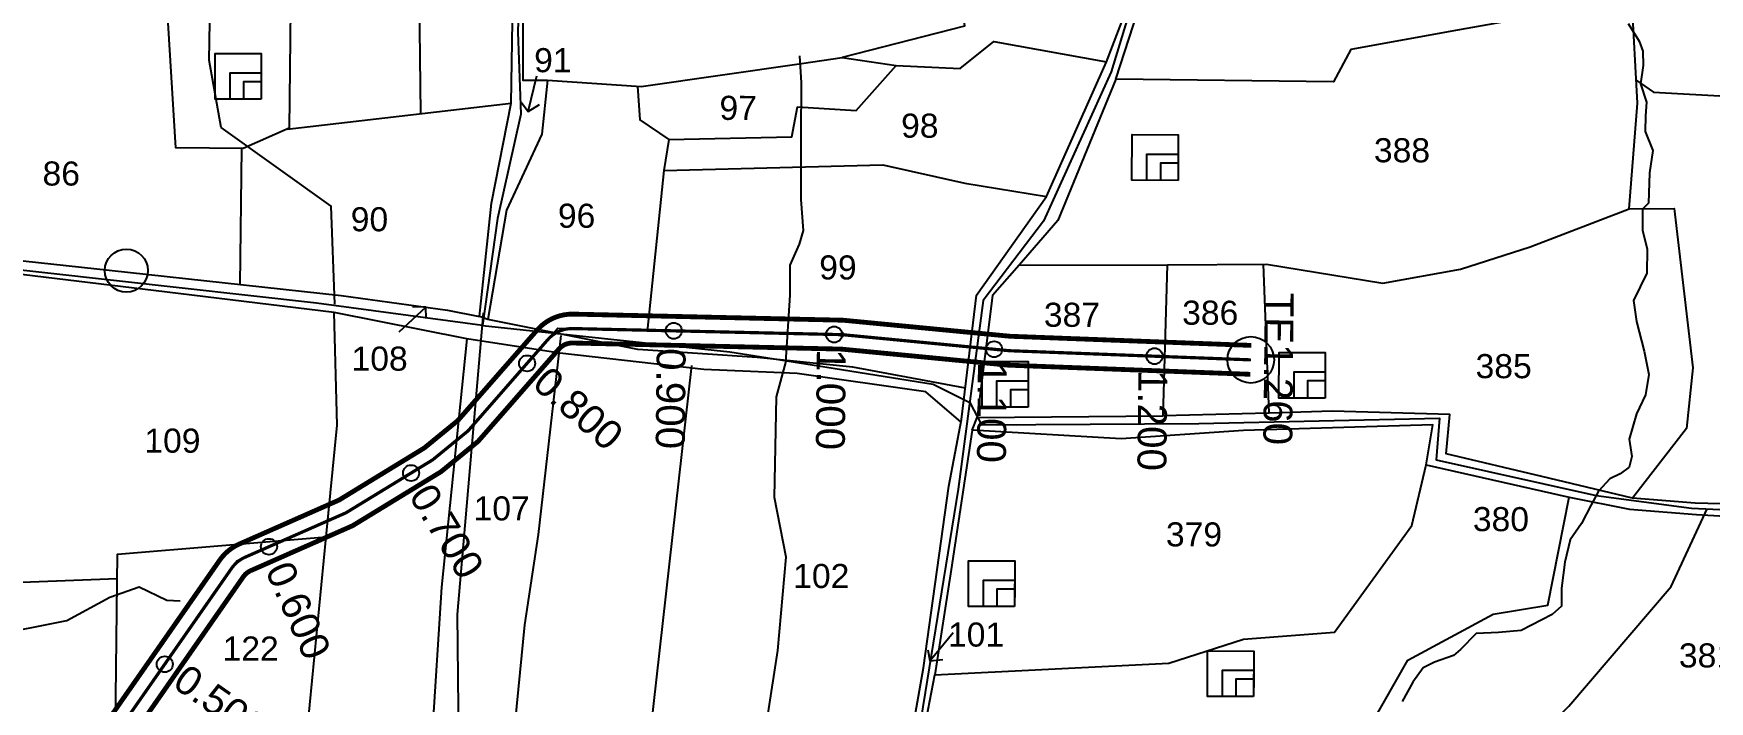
# Model space of a CAD drawing. Header units: inches. Extents: x 213671 to 217429, y 1587875 to 1592833.
# Drawn here: x 214890 to 215934, y 1590597 to 1591014 of the extents above; entities that cross this region are included whole.
import ezdxf
from ezdxf.enums import TextEntityAlignment as Align

# ---------------------------------------------------------------- set-up
doc = ezdxf.new("R2010")
doc.units = ezdxf.units.IN
doc.header["$LTSCALE"] = 15
doc.header["$MEASUREMENT"] = 0
doc.header["$PDMODE"] = 32
doc.header["$PDSIZE"] = 10
doc.linetypes.add('HIDDEN2', pattern=[0.1875, 0.125, -0.0625])
for name, color, linetype in [('BOUNDRY STONES', 240, 'Continuous'), ('CANAL1', 7, 'Continuous'), ('CSMark', 72, 'Continuous'), ('PLOTS', 7, 'Continuous'), ('PLOTS NO', 7, 'Continuous'), ('ROADS', 1, 'Continuous'), ('STREAMS', 4, 'Continuous'), ('text1', 7, 'Continuous'), ('text2', 7, 'Continuous'), ('wells', 7, 'Continuous')]:
    doc.layers.add(name, color=color, linetype=linetype)
doc.styles.add('FONT1', font='Arial')
doc.styles.get("Standard").update_dxf_attribs({"font": 'arial.ttf'})

# ---------------------------------------------------------------- blocks, each defined once
blk = doc.blocks.new('gfgfdgfdgdfg')
at = {"layer": 'PLOTS NO', "color": 0}
for points in [[(19741.3, 7371.2), (19732, 7370.5), (19732.1, 7359.5)], [(19732, 7370.5), (19753.7, 7348.9)]]:
    blk.add_lwpolyline(points, dxfattribs=at)

msp = doc.modelspace()

# ---------------------------------------------------------------- linework, layer by layer
at = {"layer": 'BOUNDRY STONES'}
msp.add_circle((214948.3, 1590865.9), 13.4, dxfattribs=at)
at = {"layer": 'CANAL1', "color": 200, "linetype": 'ByBlock', "ltscale": 40, "const_width": 3, "elevation": 91}
for points in [[(214927.2, 1590135.7), (214953.6, 1590277, 0.068564), (214953.8, 1590279.9), (214943, 1590401.3), (214936, 1590512.3), (214930.8, 1590564.7, -0.17887), (214935.8, 1590584.2), (215006.4, 1590685.5, -0.137604), (215018.5, 1590695.5), (215080.8, 1590723), (215133.8, 1590755.4), (215154.7, 1590772.5), (215204.1, 1590828.9, -0.222192), (215226.6, 1590838.8), (215394.5, 1590835), (215498.6, 1590825), (215648.8, 1590819.3)], [(214944.8, 1590132.3), (214971.3, 1590273.6, 0.068564), (214971.7, 1590281.5), (214961, 1590402.7), (214954, 1590513.7), (214948.7, 1590566.5, -0.17887), (214950.6, 1590573.9), (215021.2, 1590675.3, -0.137604), (215025.8, 1590679), (215089.2, 1590707), (215144.2, 1590740.6), (215167.3, 1590759.5), (215217.6, 1590817, -0.222192), (215226.1, 1590820.8), (215393.5, 1590817), (215497.4, 1590807), (215648.1, 1590801.3)]]:
    msp.add_lwpolyline(points, format="xyb", dxfattribs=at)
at = {"layer": 'CANAL1', "color": 1, "linetype": 'HIDDEN2', "ltscale": 5, "const_width": 2, "elevation": 91}
msp.add_lwpolyline([(214936, 1590134), (214962.5, 1590275.3, 0.068564), (214962.8, 1590280.7), (214952, 1590402), (214945, 1590513), (214939.7, 1590565.6, -0.17887), (214943.2, 1590579.1), (215013.8, 1590680.4, -0.137604), (215022.1, 1590687.3), (215085, 1590715), (215139, 1590748), (215161, 1590766), (215210.8, 1590823, -0.222192), (215226.3, 1590829.8), (215394, 1590826), (215498, 1590816), (215648.4, 1590810.3)], format="xyb", dxfattribs=at)
at = {"layer": 'CSMark', "linetype": 'Continuous'}
for p in [(215289.1, 1590828.4, 91), (215389, 1590826.1, 91), (215488.6, 1590816.9, 91), (215588.5, 1590812.6, 91), (215197.8, 1590808.1, 91), (215125.6, 1590739.8, 91), (215037.1, 1590693.9, 91), (214972.2, 1590620.7, 91)]:
    msp.add_point(p, dxfattribs=at)
at = {"layer": 'PLOTS'}
for points in [[(215433.6, 1591274.8), (215411.6, 1591258.5), (215424.2, 1591233.3), (215445.9, 1591157.4), (215457.6, 1591127.2), (215470.2, 1591018.2), (215394.1, 1590998.7), (215427.6, 1590993.7), (215467.4, 1590991.8), (215488.4, 1591008.6), (215558.5, 1590996)], [(215210.6, 1590984.6), (215206.9, 1590950.8), (215185, 1590903.5), (215173.3, 1590835.4), (215168.2, 1590837.3), (215175.6, 1590907.9), (215187.8, 1590970.2), (215190, 1591098), (215194.8, 1591198.2), (215194.8, 1591198.2)], [(215131.7, 1590963.7), (215130.1, 1591086.4), (215135.8, 1591092.3), (215135.5, 1591175.9)], [(215430.8, 1590443.2), (215426.2, 1590441.9), (215430.5, 1590538.6), (215444.7, 1590618.4), (215460.4, 1590731.7), (215468.3, 1590773.1), (215477.7, 1590850.7), (215521.2, 1590912), (215558.5, 1590996), (215574.5, 1591037.9), (215586.9, 1591088.9), (215612.5, 1591170.8)], [(215051.7, 1591145.8), (215050.2, 1591010.1), (215049.6, 1590954.6), (215021.1, 1590941.9), (214979, 1590942.3), (214974.3, 1591020.3)], [(215197.4, 1591116.5), (215195, 1591107.5), (215195.2, 1590984.6), (215210.6, 1590984.6), (215268.8, 1590980.6), (215368.6, 1590995), (215394.1, 1590998.7)], [(215885.2, 1591064.8), (215885.6, 1591035.2), (215777.1, 1591015.6), (215710.8, 1591003.7), (215700, 1590983.5), (215564.4, 1590985.1), (215586.4, 1591053)], [(215564.4, 1590985.1), (215528.3, 1590897.1), (215504.2, 1590869.3), (215596.6, 1590869.6), (215658.3, 1590869.9), (215730.6, 1590858), (215779, 1590866.7), (215822.3, 1590880.7), (215884.1, 1590904.4), (215889.3, 1590970.3), (215885.6, 1591035.2)], [(215888.5, 1590984.5), (215899.2, 1590977.1), (216083.1, 1590966.9), (216198.9, 1590960.5), (216232.3, 1591035)], [(215266.5, 1590980.8), (215268, 1590959.8), (215286, 1590947.5), (215362.6, 1590949.2), (215366.2, 1590967.9), (215402.7, 1590965.7), (215427.6, 1590993.7)], [(214824.9, 1590971.2), (214822.5, 1590878.6), (214937.5, 1590866.1), (215021.2, 1590857), (215082.1, 1590850.4), (215148.3, 1590841.3), (215168.2, 1590837.3)], [(215048.4, 1590954.1), (215187.8, 1590970.2)], [(215019.2, 1590857.2), (215020.1, 1590941.9)], [(215286, 1590947.5), (215282.9, 1590928.3), (215419.3, 1590931.7), (215470.3, 1590920.4), (215521.2, 1590912)], [(215282.9, 1590928.3), (215272.6, 1590827.9)], [(215884.1, 1590904.4), (215912.1, 1590904.5), (215923.6, 1590805.4), (215919.7, 1590767.6), (215886.1, 1590724.2)], [(215468, 1590771.5), (215446.2, 1590790.3), (215365.9, 1590801.9), (215307.9, 1590804.3), (215218.2, 1590814.4), (215160.3, 1590823.3), (215077.6, 1590839.7), (214965.1, 1590853.5), (214870.9, 1590865), (214824.6, 1590868.6), (214789.8, 1590859.3), (214657.9, 1590873.6), (214650, 1590827.7), (214776.9, 1590820.2), (214786.1, 1590859.7)], [(215504.2, 1590869.3), (215487.7, 1590850.3), (215478, 1590774.3), (215593.9, 1590775.5)], [(215659.5, 1590777.1), (215593.9, 1590775.5), (215596.6, 1590869.6)], [(216136.8, 1590848.2), (216131.6, 1590835.1), (216142.1, 1590778.2), (216137.7, 1590711.1), (216026.7, 1590718.4), (215925.1, 1590721.1), (215886.1, 1590724.2), (215829.7, 1590737.6), (215770.1, 1590751.8), (215772.3, 1590776.2), (215699.4, 1590778.4), (215659.8, 1590777.1), (215656.3, 1590869.9)], [(214496.6, 1590598.6), (214525.8, 1590523.5), (214549, 1590550.1), (214601.4, 1590553.3), (214677.1, 1590556.1), (214688.1, 1590569.4), (214792.2, 1590560.5), (214812.5, 1590491.5), (214817.2, 1590427.8), (214956.6, 1590431.3), (214941.6, 1590582.7), (214942.7, 1590689.3), (215072.8, 1590700.1), (215079.5, 1590769.6), (215077.6, 1590839.7)], [(215470.7, 1590792.7), (215400.7, 1590805.8), (215341.1, 1590811.8), (215266.7, 1590816.8), (215173.3, 1590835.4)], [(215160.3, 1590823.3), (215144.6, 1590668.8), (215138.5, 1590574.5), (215189.6, 1590575.2), (215196.5, 1590645.2), (215205, 1590701.5), (215219, 1590825.4)], [(215300.1, 1590806.7), (215270.3, 1590540.7), (215431, 1590541.7)], [(215475, 1590766.5), (215461.8, 1590679.8), (215451.8, 1590614.1)], [(215757.7, 1590745), (215761.8, 1590769.8), (215644, 1590766.3), (215567.7, 1590761.2), (215475, 1590766.5), (215478, 1590774.3)], [(214761.1, 1590753.5), (214795.9, 1590704.8), (214806.4, 1590668.9), (214861.5, 1590671), (214942.5, 1590674.1)], [(215445.5, 1590581.7), (215451.6, 1590614.1), (215597.5, 1590621.3), (215643.9, 1590636.3), (215700.6, 1590640.6), (215748.7, 1590707.2), (215757.7, 1590745), (215846.7, 1590724.7)], [(216060.8, 1590613.1), (215980.7, 1590591.8), (215746.8, 1590529.6), (215669.9, 1590507.2), (215724, 1590584.1), (215746.2, 1590623.2), (215799.4, 1590651.8), (215833.4, 1590657.4), (215846.7, 1590724.7), (215884.2, 1590717.2), (215926, 1590713.9), (216026.1, 1590708.2), (216152.6, 1590703.8), (216152.5, 1590721.9)], [(215061, 1590580.4), (215072.8, 1590700.1)]]:
    msp.add_lwpolyline(points, dxfattribs=at)
at = {"layer": 'ROADS'}
for points in [[(215365.3, 1592061.2), (215350.9, 1592008.4), (215305.1, 1591910.6), (215265.5, 1591797.1), (215240.5, 1591693.9), (215227.1, 1591614.3), (215217, 1591502.8), (215206.4, 1591385.7), (215213.5, 1591383.8), (215210.3, 1591328.2), (215197, 1591181.4), (215192, 1591014.4), (215194, 1590963.3), (215179.3, 1590898.4), (215170.1, 1590831.7), (215066.7, 1590845.7), (214813.7, 1590873.9), (214817.3, 1590964.5), (214690.8, 1590980.5), (214610, 1590960.2), (214574.4, 1590944)], [(215734.5, 1592007.1), (215710.9, 1591930.3), (215674.2, 1591811.2), (215651, 1591736.2), (215636.9, 1591624.9), (215624.6, 1591502.1), (215621.4, 1591336.5), (215623.2, 1591221), (215621.6, 1591193.2), (215599.2, 1591113.8), (215561.5, 1590989.8), (215519.4, 1590896.8), (215481.9, 1590847.3), (215466.3, 1590729.8), (215436.5, 1590546.9), (215431.7, 1590517), (215426.3, 1590436.8), (215424.9, 1590415.7), (215379, 1590287.7), (215356.7, 1590209.8), (215322.2, 1590137.4), (215290.9, 1590098.7), (215254.4, 1590062.8), (215185.7, 1590019.8)], [(215078.1, 1590845), (215075.8, 1590906), (215007.4, 1590955), (214999.9, 1590997), (215001.4, 1591081.3), (214997.3, 1591136.9)], [(215170.1, 1590831.7), (215324.1, 1590815.2), (215379.3, 1590806.5), (215450.6, 1590795.1), (215473.5, 1590783.7), (215480.7, 1590769.9), (215616, 1590770.6), (215765.9, 1590774), (215763.9, 1590748.1), (215863.4, 1590725.7), (215922.9, 1590718), (216047, 1590712.2), (216142.3, 1590707.1), (216145.4, 1590765.1), (216139.8, 1590836.6), (216144.6, 1590855.8), (216194.5, 1590937.3), (216243.3, 1591038.9)], [(215170.5, 1590839.6), (215154.3, 1590651.7), (215155.9, 1590495.9), (215148.4, 1590384.3), (215143.7, 1590355.7)], [(215784, 1590533.3), (215846.5, 1590594.5), (215910.2, 1590669.2), (215932.6, 1590717.5)]]:
    msp.add_lwpolyline(points, dxfattribs=at)
at = {"layer": 'STREAMS'}
for points in [[(215883.4, 1591019.9), (215890.2, 1591008.8), (215892.6, 1591002.7), (215892.8, 1590993.6), (215891, 1590982.3), (215894.9, 1590970.8), (215894.3, 1590962.4), (215894.1, 1590952.5), (215898.7, 1590940.7), (215896.6, 1590926.8), (215896.1, 1590908), (215892.4, 1590904.1), (215892.4, 1590891), (215895.3, 1590879.3), (215895, 1590864.4), (215886.8, 1590847.2), (215888.6, 1590834.3), (215893.3, 1590815.8), (215896.2, 1590801.1), (215894.3, 1590788.5), (215888.6, 1590776.6), (215884.1, 1590760.9), (215885.6, 1590750.2), (215884, 1590743.4), (215878.5, 1590739.2), (215872, 1590736.1), (215864.9, 1590728.5), (215860.4, 1590719.9), (215854.4, 1590708.4), (215847.3, 1590698.2), (215843.9, 1590684.3), (215842, 1590668.1), (215842, 1590656.8), (215836, 1590651.6), (215816.8, 1590641.8), (215802.6, 1590640.5), (215788.8, 1590639.8), (215779.1, 1590629.8), (215774.6, 1590626.2), (215762.8, 1590622), (215755.7, 1590618.4), (215749.4, 1590609.5), (215742.6, 1590597.4)], [(215347.5, 1590587.5), (215353.9, 1590629.3), (215359.2, 1590687.4), (215351.9, 1590724.5), (215353.1, 1590787.2), (215358.9, 1590808.7), (215361.6, 1590850.5), (215361.6, 1590869.3), (215367.4, 1590882.4), (215370, 1590890.8), (215368.5, 1590910.1), (215368.5, 1590949.9), (215368.6, 1590982.9), (215367.6, 1590999.6)], [(214863.1, 1590638.3), (214911.2, 1590647.9), (214938.1, 1590662.4), (214956.2, 1590669), (214973.4, 1590660.6), (214981.8, 1590660.1)]]:
    msp.add_lwpolyline(points, dxfattribs=at)
at = {"layer": 'text2', "color": 0, "linetype": 'Continuous', "elevation": 91}
msp.add_lwpolyline([(214936, 1590134), (214963, 1590278), (214952, 1590402), (214945, 1590513), (214939, 1590573), (215017, 1590685), (215085, 1590715), (215139, 1590748), (215161, 1590766), (215217, 1590830), (215394, 1590826), (215498, 1590816), (215648.4, 1590810.3)], dxfattribs=at)
at = {"layer": 'text2', "linetype": 'Continuous'}
for centre, radius in [((215394, 1590826), 1.16), ((215648.4, 1590810.3, 91), 14.5)]:
    msp.add_circle(centre, radius, dxfattribs=at)
at = {"layer": 'wells'}
for points in [[(215032.3, 1590972.7), (215003.5, 1590972.8), (215003.6, 1591001.2), (215032.3, 1591001.1)], [(215032.3, 1590972.7), (215003.5, 1590972.8), (215003.6, 1591001.2), (215032.3, 1591001.1)], [(215032.3, 1590972.7), (215012.9, 1590972.8), (215012.9, 1590989.1), (215032.3, 1590989.1)], [(215032.3, 1590972.7), (215021.5, 1590972.8), (215021.5, 1590983.7), (215032.3, 1590983.7)], [(215603.2, 1590922.1), (215574.4, 1590922.2), (215574.5, 1590950.6), (215603.3, 1590950.5)], [(215603.2, 1590922.1), (215574.4, 1590922.2), (215574.5, 1590950.6), (215603.3, 1590950.5)], [(215603.2, 1590922.1), (215583.8, 1590922.2), (215583.8, 1590938.5), (215603.2, 1590938.5)], [(215603.2, 1590922.1), (215592.4, 1590922.2), (215592.4, 1590933.1), (215603.2, 1590933.1)], [(215509.8, 1590780.8), (215481.1, 1590780.9), (215481.1, 1590809.2), (215509.9, 1590809.2)], [(215509.8, 1590780.8), (215481.1, 1590780.9), (215481.1, 1590809.2), (215509.9, 1590809.2)], [(215694.8, 1590786.4), (215666, 1590786.5), (215666.1, 1590814.9), (215694.8, 1590814.8)], [(215694.8, 1590786.4), (215666, 1590786.5), (215666.1, 1590814.9), (215694.8, 1590814.8)], [(215509.8, 1590780.8), (215490.4, 1590780.9), (215490.4, 1590797.2), (215509.9, 1590797.2)], [(215694.8, 1590786.4), (215675.4, 1590786.5), (215675.4, 1590802.8), (215694.8, 1590802.8)], [(215694.8, 1590786.4), (215684, 1590786.5), (215684, 1590797.4), (215694.8, 1590797.4)], [(215509.8, 1590780.8), (215499, 1590780.8), (215499, 1590791.8), (215509.9, 1590791.8)], [(215501.4, 1590656.7), (215472.7, 1590656.7), (215472.7, 1590685.1), (215501.5, 1590685.1)], [(215501.4, 1590656.7), (215472.7, 1590656.7), (215472.7, 1590685.1), (215501.5, 1590685.1)], [(215501.4, 1590656.7), (215482, 1590656.7), (215482, 1590673.1), (215501.5, 1590673)], [(215501.4, 1590656.7), (215490.6, 1590656.7), (215490.6, 1590667.7), (215501.5, 1590667.6)], [(215650.2, 1590600.6), (215621.5, 1590600.6), (215621.5, 1590629), (215650.3, 1590628.9)], [(215650.2, 1590600.6), (215621.5, 1590600.6), (215621.5, 1590629), (215650.3, 1590628.9)], [(215650.2, 1590600.6), (215630.8, 1590600.6), (215630.8, 1590616.9), (215650.3, 1590616.9)], [(215650.2, 1590600.6), (215639.4, 1590600.6), (215639.4, 1590611.5), (215650.3, 1590611.5)]]:
    msp.add_lwpolyline(points, close=True, dxfattribs=at)

# ---------------------------------------------------------------- block references
at = {"layer": 'text1', "xscale": 0.7487261496026493, "yscale": 0.7487261496026493, "zscale": 0.7487261496026493}
for p, rotation in [((227598.6, 1581220.4), 121.3557081423234), ((210232.5, 1605832.7), 267.6279170460926), ((222293.8, 1576415), 95.24234118249761)]:
    msp.add_blockref('gfgfdgfdgdfg', p, dxfattribs=dict(at, rotation=rotation))

# ---------------------------------------------------------------- texts
at = {"layer": 'CSMark', "color": 1, "linetype": 'Continuous', "style": 'FONT1'}
for s, p in [('TE1.260', (215665.2, 1590757.2, 91)), ('0.900', (215286.9, 1590754.7, 91)), ('1.000', (215386.6, 1590754.1, 91)), ('1.100', (215486.9, 1590746.1, 91)), ('1.200', (215586.8, 1590741.1, 91))]:
    msp.add_text(s, height=18, rotation=269.4006, dxfattribs=at).set_placement(p, align=Align.MIDDLE_RIGHT)
for s, rotation, p in [('0.800', 318.8141, (215206.1, 1590800.8, 91)), ('0.700', 301.4296, (215131.4, 1590730.4, 91)), ('0.600', 293.8059, (215042.7, 1590683, 91)), ('0.500', 325.1455, (214981.3, 1590614.4, 91))]:
    msp.add_text(s, height=18, rotation=rotation, dxfattribs=at).set_placement(p, align=Align.MIDDLE_LEFT)
at = {"layer": 'PLOTS NO'}
for s, p in [('91', (215202.2, 1590989.5)), ('97', (215317.6, 1590959.8)), ('98', (215430.7, 1590948.7)), ('388', (215725.1, 1590933.4)), ('86', (214896.1, 1590918.9)), ('90', (215088, 1590890.4)), ('96', (215217, 1590892.6)), ('99', (215379.7, 1590860.4)), ('387', (215519.6, 1590830.9)), ('386', (215605.7, 1590832.2)), ('108', (215088.5, 1590803.6)), ('385', (215788.4, 1590798.9)), ('109', (214959.5, 1590752.5)), ('107', (215164.5, 1590710.3)), ('380', (215786.7, 1590703.6)), ('379', (215595.6, 1590694.1)), ('102', (215363.5, 1590668.2)), ('101', (215459.9, 1590631.7)), ('122', (215008.2, 1590623)), ('381', (215915, 1590618.7))]:
    msp.add_text(s, height=15, rotation=359.9114, dxfattribs=at).set_placement(p)

doc.saveas('drawing.dxf')
